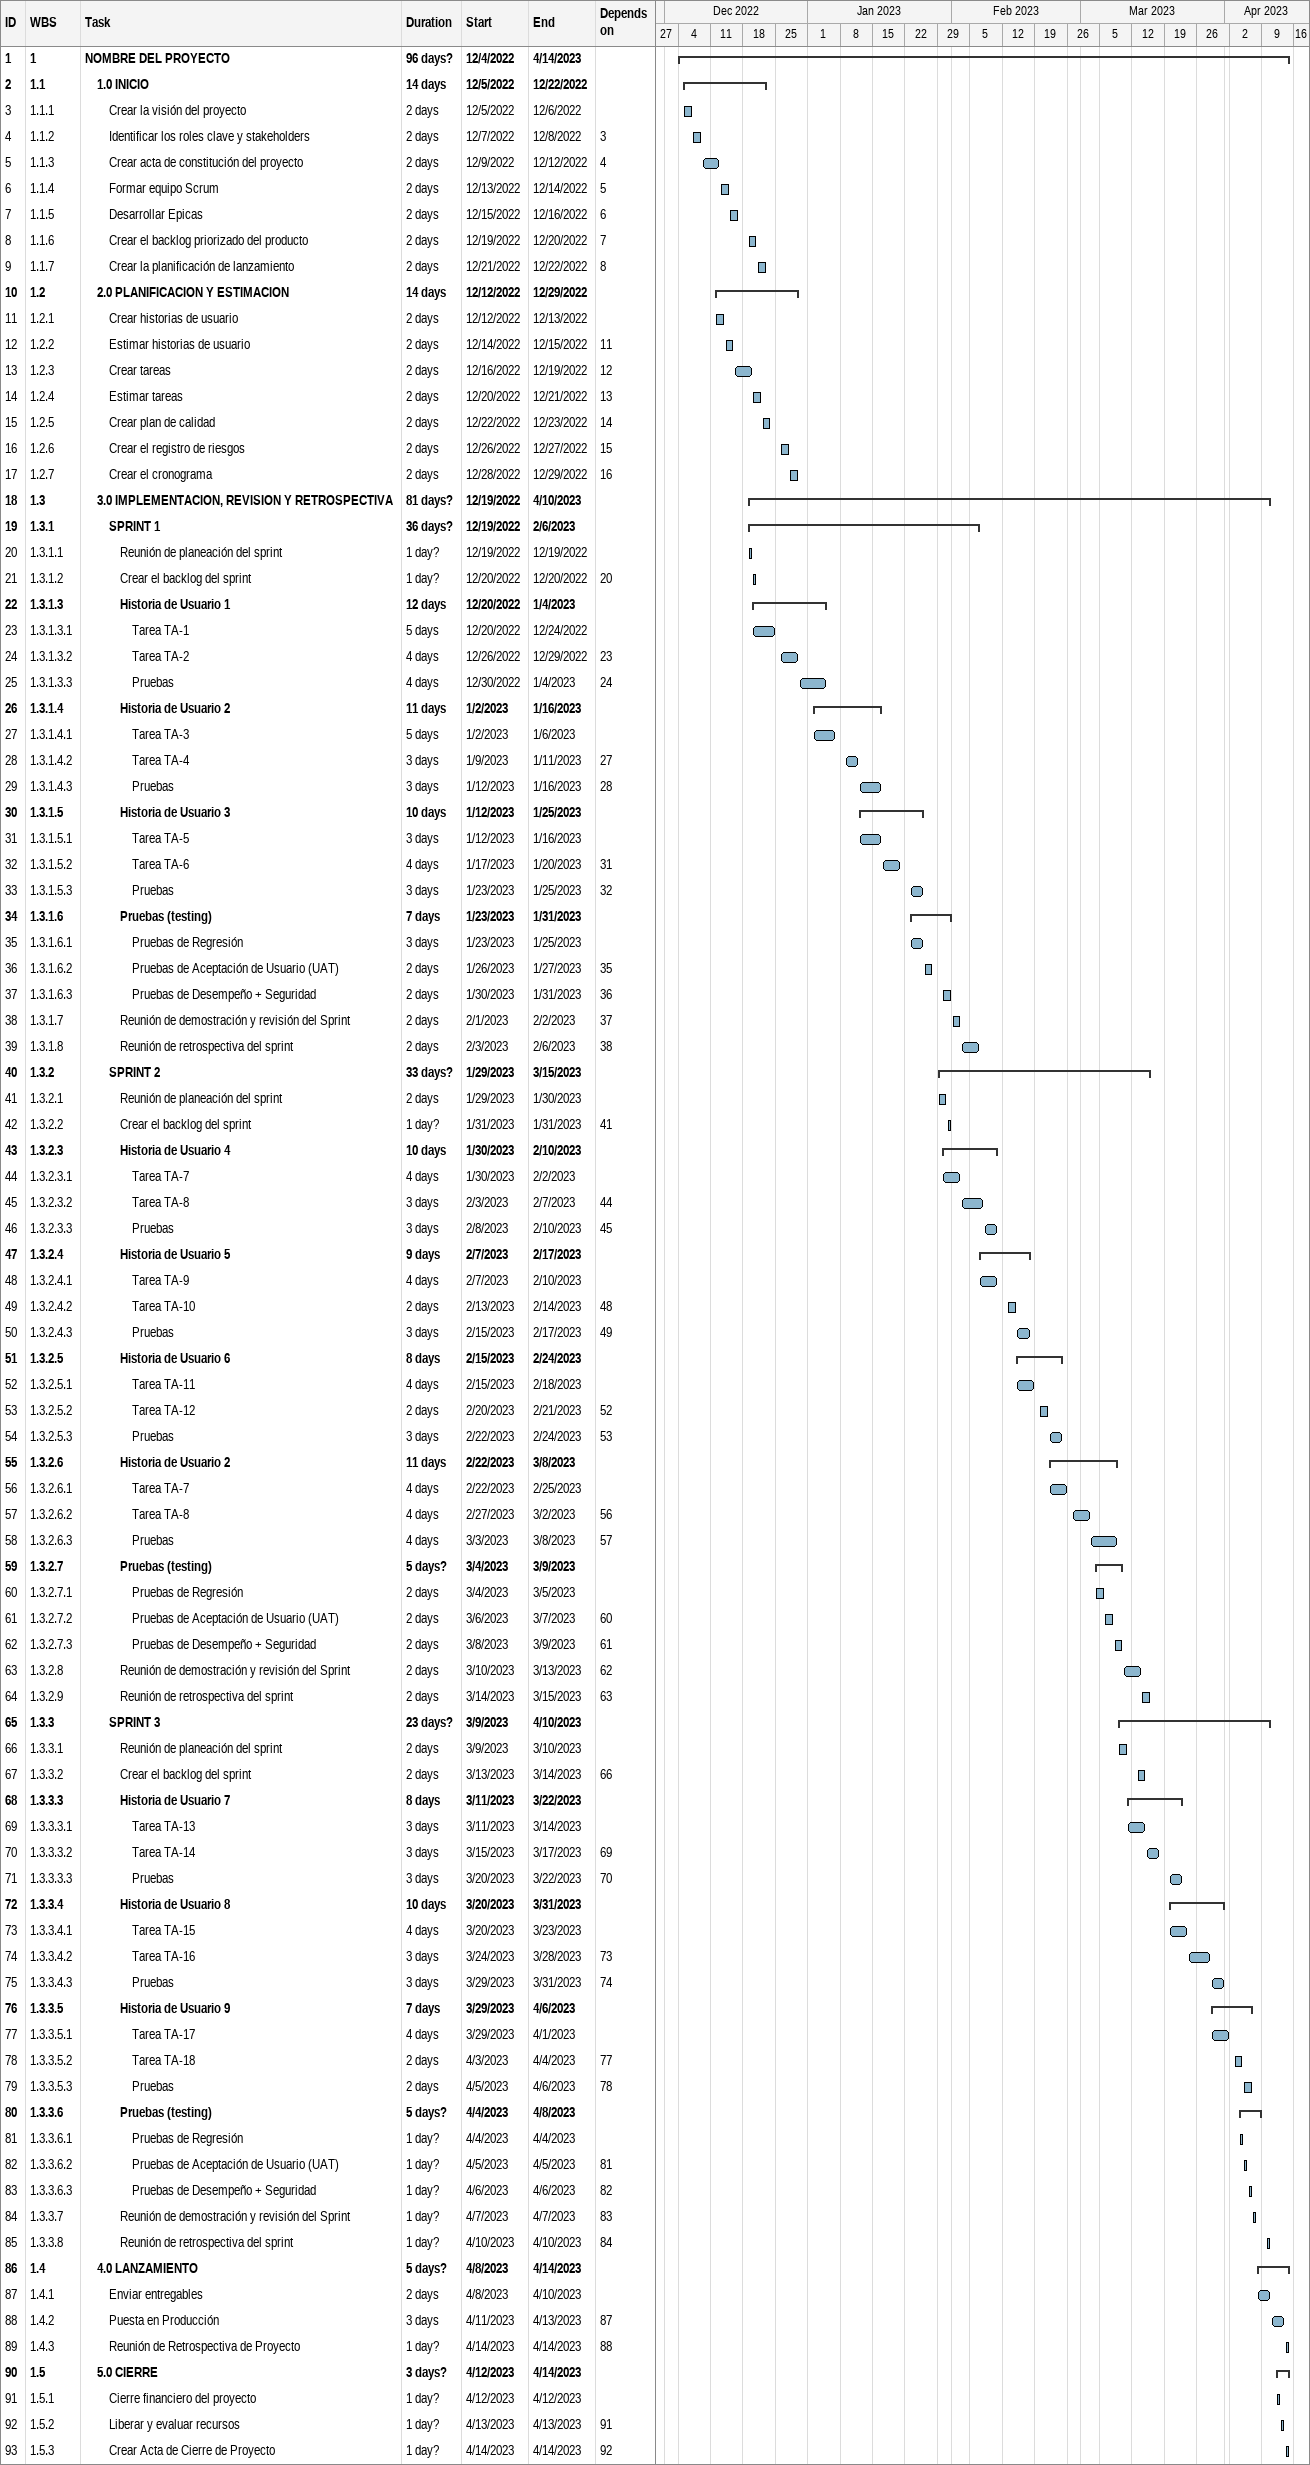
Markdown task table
| ID | WBS | Task | Duration | Start | Finish | Predecessors |
|---|---|---|---|---|---|---|
| 1 | 1 | **NOMBRE DEL PROYECTO** | 96d? | 2022-12-04 | 2023-04-14 |  |
| 2 | 1.1 | **1.0 INICIO** | 14d | 2022-12-05 | 2022-12-22 |  |
| 3 | 1.1.1 | Crear la visión del proyecto | 2d | 2022-12-05 | 2022-12-06 |  |
| 4 | 1.1.2 | Identificar los roles clave y stakeholders | 2d | 2022-12-07 | 2022-12-08 | 3 |
| 5 | 1.1.3 | Crear acta de constitución del proyecto | 2d | 2022-12-09 | 2022-12-12 | 4 |
| 6 | 1.1.4 | Formar equipo Scrum | 2d | 2022-12-13 | 2022-12-14 | 5 |
| 7 | 1.1.5 | Desarrollar Epicas | 2d | 2022-12-15 | 2022-12-16 | 6 |
| 8 | 1.1.6 | Crear el backlog priorizado del producto | 2d | 2022-12-19 | 2022-12-20 | 7 |
| 9 | 1.1.7 | Crear la planificación de lanzamiento | 2d | 2022-12-21 | 2022-12-22 | 8 |
| 10 | 1.2 | **2.0 PLANIFICACION Y ESTIMACION** | 14d | 2022-12-12 | 2022-12-29 |  |
| 11 | 1.2.1 | Crear historias de usuario | 2d | 2022-12-12 | 2022-12-13 |  |
| 12 | 1.2.2 | Estimar historias de usuario | 2d | 2022-12-14 | 2022-12-15 | 11 |
| 13 | 1.2.3 | Crear tareas | 2d | 2022-12-16 | 2022-12-19 | 12 |
| 14 | 1.2.4 | Estimar tareas | 2d | 2022-12-20 | 2022-12-21 | 13 |
| 15 | 1.2.5 | Crear plan de calidad | 2d | 2022-12-22 | 2022-12-23 | 14 |
| 16 | 1.2.6 | Crear el registro de riesgos | 2d | 2022-12-26 | 2022-12-27 | 15 |
| 17 | 1.2.7 | Crear el cronograma | 2d | 2022-12-28 | 2022-12-29 | 16 |
| 18 | 1.3 | **3.0 IMPLEMENTACION, REVISION Y RETROSPECTIVA** | 81d? | 2022-12-19 | 2023-04-10 |  |
| 19 | 1.3.1 | **SPRINT 1** | 36d? | 2022-12-19 | 2023-02-06 |  |
| 20 | 1.3.1.1 | Reunión de planeación del sprint | 1d? | 2022-12-19 | 2022-12-19 |  |
| 21 | 1.3.1.2 | Crear el backlog del sprint | 1d? | 2022-12-20 | 2022-12-20 | 20 |
| 22 | 1.3.1.3 | **Historia de Usuario 1** | 12d | 2022-12-20 | 2023-01-04 |  |
| 23 | 1.3.1.3.1 | Tarea TA-1 | 5d | 2022-12-20 | 2022-12-24 |  |
| 24 | 1.3.1.3.2 | Tarea TA-2 | 4d | 2022-12-26 | 2022-12-29 | 23 |
| 25 | 1.3.1.3.3 | Pruebas | 4d | 2022-12-30 | 2023-01-04 | 24 |
| 26 | 1.3.1.4 | **Historia de Usuario 2** | 11d | 2023-01-02 | 2023-01-16 |  |
| 27 | 1.3.1.4.1 | Tarea TA-3 | 5d | 2023-01-02 | 2023-01-06 |  |
| 28 | 1.3.1.4.2 | Tarea TA-4 | 3d | 2023-01-09 | 2023-01-11 | 27 |
| 29 | 1.3.1.4.3 | Pruebas | 3d | 2023-01-12 | 2023-01-16 | 28 |
| 30 | 1.3.1.5 | **Historia de Usuario 3** | 10d | 2023-01-12 | 2023-01-25 |  |
| 31 | 1.3.1.5.1 | Tarea TA-5 | 3d | 2023-01-12 | 2023-01-16 |  |
| 32 | 1.3.1.5.2 | Tarea TA-6 | 4d | 2023-01-17 | 2023-01-20 | 31 |
| 33 | 1.3.1.5.3 | Pruebas | 3d | 2023-01-23 | 2023-01-25 | 32 |
| 34 | 1.3.1.6 | **Pruebas (testing)** | 7d | 2023-01-23 | 2023-01-31 |  |
| 35 | 1.3.1.6.1 | Pruebas de Regresión | 3d | 2023-01-23 | 2023-01-25 |  |
| 36 | 1.3.1.6.2 | Pruebas de Aceptación de Usuario (UAT) | 2d | 2023-01-26 | 2023-01-27 | 35 |
| 37 | 1.3.1.6.3 | Pruebas de Desempeño + Seguridad | 2d | 2023-01-30 | 2023-01-31 | 36 |
| 38 | 1.3.1.7 | Reunión de demostración y revisión del Sprint | 2d | 2023-02-01 | 2023-02-02 | 37 |
| 39 | 1.3.1.8 | Reunión de retrospectiva del sprint | 2d | 2023-02-03 | 2023-02-06 | 38 |
| 40 | 1.3.2 | **SPRINT 2** | 33d? | 2023-01-29 | 2023-03-15 |  |
| 41 | 1.3.2.1 | Reunión de planeación del sprint | 2d | 2023-01-29 | 2023-01-30 |  |
| 42 | 1.3.2.2 | Crear el backlog del sprint | 1d? | 2023-01-31 | 2023-01-31 | 41 |
| 43 | 1.3.2.3 | **Historia de Usuario 4** | 10d | 2023-01-30 | 2023-02-10 |  |
| 44 | 1.3.2.3.1 | Tarea TA-7 | 4d | 2023-01-30 | 2023-02-02 |  |
| 45 | 1.3.2.3.2 | Tarea TA-8 | 3d | 2023-02-03 | 2023-02-07 | 44 |
| 46 | 1.3.2.3.3 | Pruebas | 3d | 2023-02-08 | 2023-02-10 | 45 |
| 47 | 1.3.2.4 | **Historia de Usuario 5** | 9d | 2023-02-07 | 2023-02-17 |  |
| 48 | 1.3.2.4.1 | Tarea TA-9 | 4d | 2023-02-07 | 2023-02-10 |  |
| 49 | 1.3.2.4.2 | Tarea TA-10 | 2d | 2023-02-13 | 2023-02-14 | 48 |
| 50 | 1.3.2.4.3 | Pruebas | 3d | 2023-02-15 | 2023-02-17 | 49 |
| 51 | 1.3.2.5 | **Historia de Usuario 6** | 8d | 2023-02-15 | 2023-02-24 |  |
| 52 | 1.3.2.5.1 | Tarea TA-11 | 4d | 2023-02-15 | 2023-02-18 |  |
| 53 | 1.3.2.5.2 | Tarea TA-12 | 2d | 2023-02-20 | 2023-02-21 | 52 |
| 54 | 1.3.2.5.3 | Pruebas | 3d | 2023-02-22 | 2023-02-24 | 53 |
| 55 | 1.3.2.6 | **Historia de Usuario 2** | 11d | 2023-02-22 | 2023-03-08 |  |
| 56 | 1.3.2.6.1 | Tarea TA-7 | 4d | 2023-02-22 | 2023-02-25 |  |
| 57 | 1.3.2.6.2 | Tarea TA-8 | 4d | 2023-02-27 | 2023-03-02 | 56 |
| 58 | 1.3.2.6.3 | Pruebas | 4d | 2023-03-03 | 2023-03-08 | 57 |
| 59 | 1.3.2.7 | **Pruebas (testing)** | 5d? | 2023-03-04 | 2023-03-09 |  |
| 60 | 1.3.2.7.1 | Pruebas de Regresión | 2d | 2023-03-04 | 2023-03-05 |  |
| 61 | 1.3.2.7.2 | Pruebas de Aceptación de Usuario (UAT) | 2d | 2023-03-06 | 2023-03-07 | 60 |
| 62 | 1.3.2.7.3 | Pruebas de Desempeño + Seguridad | 2d | 2023-03-08 | 2023-03-09 | 61 |
| 63 | 1.3.2.8 | Reunión de demostración y revisión del Sprint | 2d | 2023-03-10 | 2023-03-13 | 62 |
| 64 | 1.3.2.9 | Reunión de retrospectiva del sprint | 2d | 2023-03-14 | 2023-03-15 | 63 |
| 65 | 1.3.3 | **SPRINT 3** | 23d? | 2023-03-09 | 2023-04-10 |  |
| 66 | 1.3.3.1 | Reunión de planeación del sprint | 2d | 2023-03-09 | 2023-03-10 |  |
| 67 | 1.3.3.2 | Crear el backlog del sprint | 2d | 2023-03-13 | 2023-03-14 | 66 |
| 68 | 1.3.3.3 | **Historia de Usuario 7** | 8d | 2023-03-11 | 2023-03-22 |  |
| 69 | 1.3.3.3.1 | Tarea TA-13 | 3d | 2023-03-11 | 2023-03-14 |  |
| 70 | 1.3.3.3.2 | Tarea TA-14 | 3d | 2023-03-15 | 2023-03-17 | 69 |
| 71 | 1.3.3.3.3 | Pruebas | 3d | 2023-03-20 | 2023-03-22 | 70 |
| 72 | 1.3.3.4 | **Historia de Usuario 8** | 10d | 2023-03-20 | 2023-03-31 |  |
| 73 | 1.3.3.4.1 | Tarea TA-15 | 4d | 2023-03-20 | 2023-03-23 |  |
| 74 | 1.3.3.4.2 | Tarea TA-16 | 3d | 2023-03-24 | 2023-03-28 | 73 |
| 75 | 1.3.3.4.3 | Pruebas | 3d | 2023-03-29 | 2023-03-31 | 74 |
| 76 | 1.3.3.5 | **Historia de Usuario 9** | 7d | 2023-03-29 | 2023-04-06 |  |
| 77 | 1.3.3.5.1 | Tarea TA-17 | 4d | 2023-03-29 | 2023-04-01 |  |
| 78 | 1.3.3.5.2 | Tarea TA-18 | 2d | 2023-04-03 | 2023-04-04 | 77 |
| 79 | 1.3.3.5.3 | Pruebas | 2d | 2023-04-05 | 2023-04-06 | 78 |
| 80 | 1.3.3.6 | **Pruebas (testing)** | 5d? | 2023-04-04 | 2023-04-08 |  |
| 81 | 1.3.3.6.1 | Pruebas de Regresión | 1d? | 2023-04-04 | 2023-04-04 |  |
| 82 | 1.3.3.6.2 | Pruebas de Aceptación de Usuario (UAT) | 1d? | 2023-04-05 | 2023-04-05 | 81 |
| 83 | 1.3.3.6.3 | Pruebas de Desempeño + Seguridad | 1d? | 2023-04-06 | 2023-04-06 | 82 |
| 84 | 1.3.3.7 | Reunión de demostración y revisión del Sprint | 1d? | 2023-04-07 | 2023-04-07 | 83 |
| 85 | 1.3.3.8 | Reunión de retrospectiva del sprint | 1d? | 2023-04-10 | 2023-04-10 | 84 |
| 86 | 1.4 | **4.0 LANZAMIENTO** | 5d? | 2023-04-08 | 2023-04-14 |  |
| 87 | 1.4.1 | Enviar entregables | 2d | 2023-04-08 | 2023-04-10 |  |
| 88 | 1.4.2 | Puesta en Producción | 3d | 2023-04-11 | 2023-04-13 | 87 |
| 89 | 1.4.3 | Reunión de Retrospectiva de Proyecto | 1d? | 2023-04-14 | 2023-04-14 | 88 |
| 90 | 1.5 | **5.0 CIERRE** | 3d? | 2023-04-12 | 2023-04-14 |  |
| 91 | 1.5.1 | Cierre financiero del proyecto | 1d? | 2023-04-12 | 2023-04-12 |  |
| 92 | 1.5.2 | Liberar y evaluar recursos | 1d? | 2023-04-13 | 2023-04-13 | 91 |
| 93 | 1.5.3 | Crear Acta de Cierre de Proyecto | 1d? | 2023-04-14 | 2023-04-14 | 92 |
